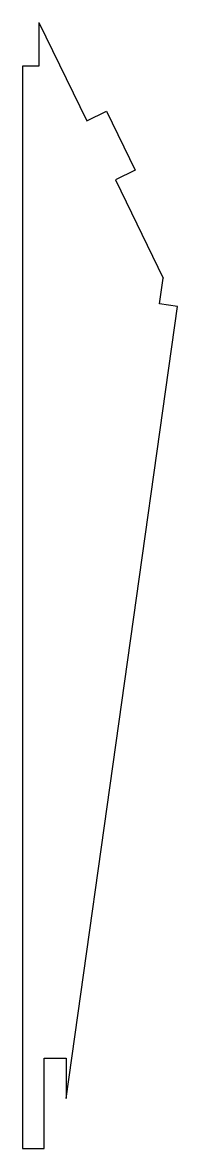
# Model space of a CAD drawing. Header units: millimetres. Extents: x 10 to 24, y 3 to 106.
import ezdxf

# ---------------------------------------------------------------- set-up
doc = ezdxf.new("R2010")
doc.units = ezdxf.units.MM
doc.layers.add('细线层', color=4, linetype='Continuous', lineweight=25)

msp = doc.modelspace()

# ---------------------------------------------------------------- linework, layer by layer
at = {"layer": '细线层'}
for p, q in [((11.11, 105.7), (11.11, 101.7)), ((11.11, 105.7), (15.5, 96.71)), ((11.11, 101.7), (9.61, 101.7)), ((9.61, 101.7), (9.61, 2.83)), ((15.5, 96.71), (17.29, 97.59)), ((17.29, 97.59), (19.92, 92.2)), ((19.92, 92.2), (18.13, 91.32)), ((18.13, 91.32), (22.5, 82.36)), ((22.16, 80), (22.5, 82.36)), ((13.61, 7.39), (23.81, 79.77)), ((23.81, 79.77), (22.16, 80)), ((11.61, 2.83), (11.61, 11.08)), ((11.61, 11.08), (13.61, 11.08)), ((13.61, 11.08), (13.61, 7.39)), ((9.61, 2.83), (11.61, 2.83))]:
    msp.add_line(p, q, dxfattribs=at)

doc.saveas('drawing.dxf')
